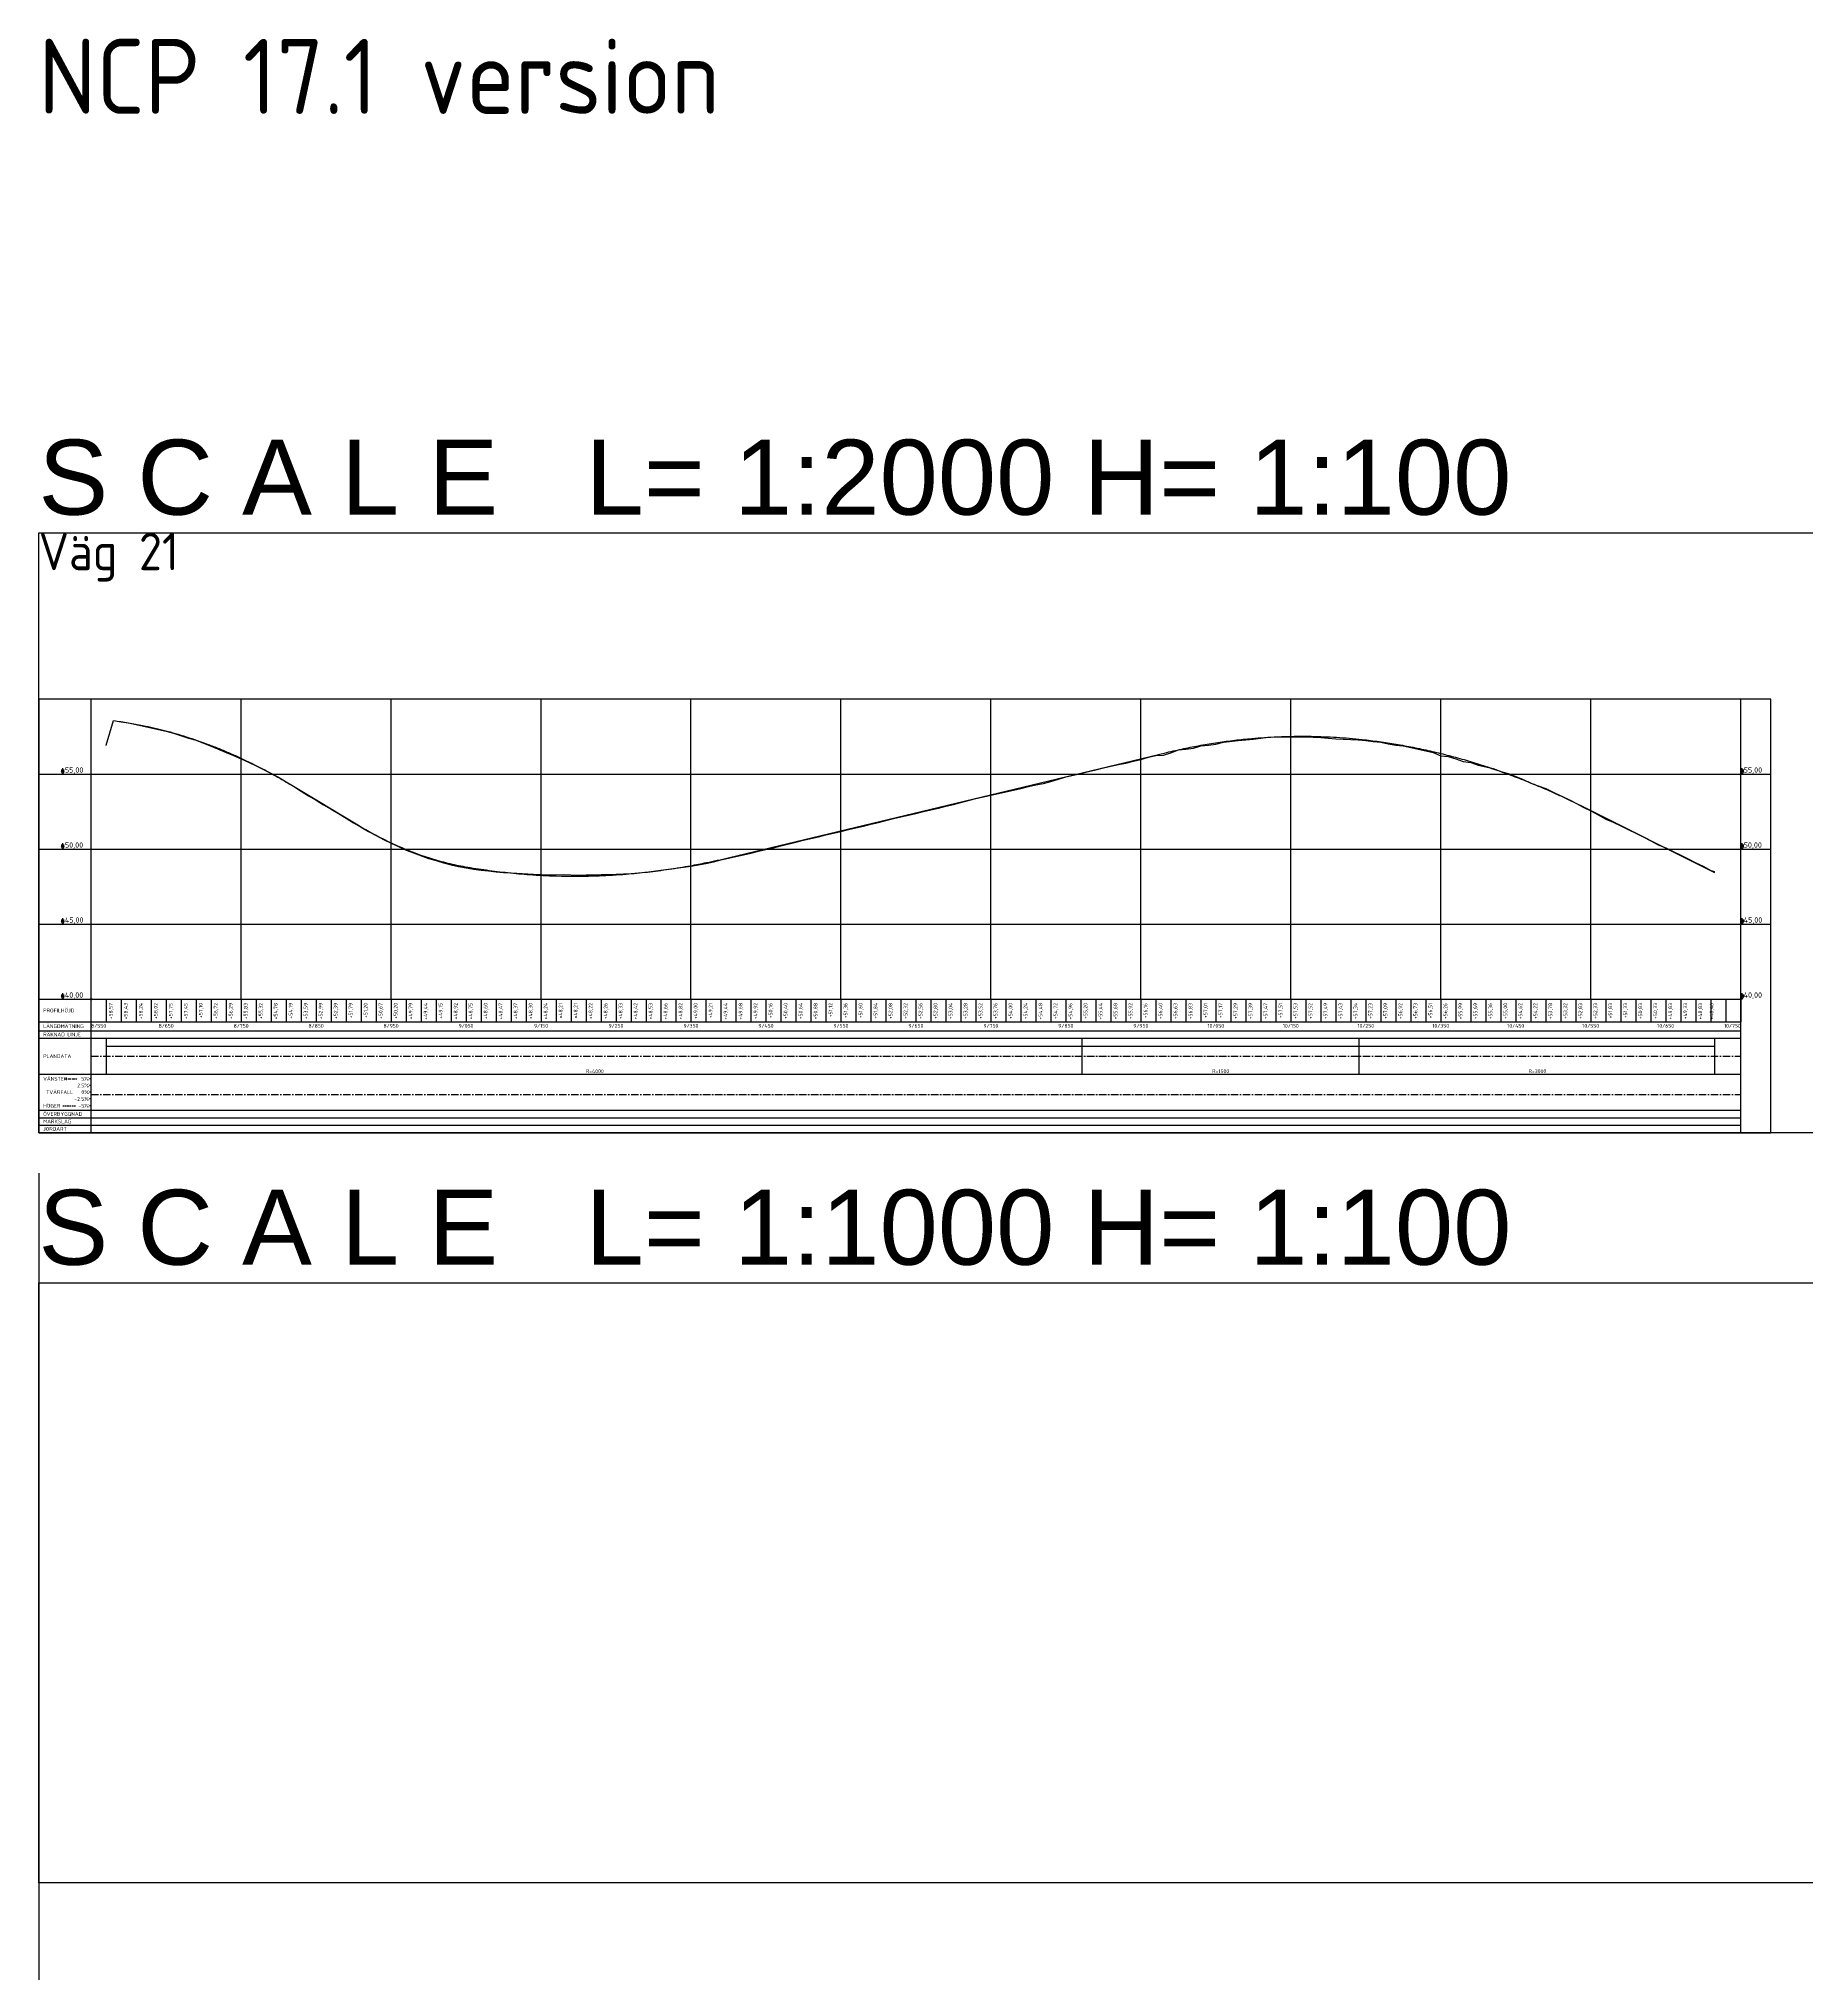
# Model space of a CAD drawing. Header units: metres. Extents: x 166122 to 177816, y 6220705 to 6231023.
# Drawn here: x 170892 to 173250, y 6228443 to 6231023 of the extents above; entities that cross this region are included whole.
import ezdxf
from ezdxf.enums import TextEntityAlignment as Align

# ---------------------------------------------------------------- set-up
doc = ezdxf.new("R2010")
doc.units = ezdxf.units.M
for name, pattern in [('CENTER', [16, 10, -2, 2, -2]), ('DASHED_2', [3, 2, -1]), ('DIVIDE', [10, 4, -2, 0, -2, 0, -2])]:
    doc.linetypes.add(name, pattern=pattern)
doc.layers.get('Defpoints').update_dxf_attribs({"color": 5})
doc.layers.add('_NovapointLsNode', color=7, linetype='Continuous', plot=False)
for name, color, linetype in [('M-36-Formular', 8, 'Continuous'), ('M-36-Formular_CL', 1, 'CENTER'), ('M-36-Formular_Linje', 3, 'Continuous'), ('M-36-Formular_Text', 1, 'Continuous'), ('M-36-Plandata_CL', 3, 'Continuous'), ('M-36-Ram', 7, 'Continuous'), ('M-36-Skevning_H', 3, 'DIVIDE'), ('M-36-Skevning_V', 1, 'DASHED_2'), ('M-36-text', 1, 'Continuous'), ('M-36-Vertikalgeometri', 6, 'Continuous'), ('M-36_Skikt999', 4, 'Continuous')]:
    doc.layers.add(name, color=color, linetype=linetype)
doc.styles.add('ISO-Anno-50', font='iso.shx', dxfattribs={"height": 5})
doc.styles.add('P_ISO_25', font='iso.shx', dxfattribs={"height": 4})

msp = doc.modelspace()

# ---------------------------------------------------------------- linework, layer by layer
at = {"layer": '_NovapointLsNode'}
msp.add_circle((170962, 6229742.2), 1, dxfattribs=at)
at = {"layer": 'Defpoints'}
msp.add_line((170892, 6229510.4), (170892, 6226926.4), dxfattribs=at)
for points in [[(170892, 6230364.2), (177002, 6230364.2), (177002, 6229564.2), (170892, 6229564.2)], [(170892, 6229364.2), (177002, 6229364.2), (177002, 6228564.2), (170892, 6228564.2)]]:
    msp.add_lwpolyline(points, close=True, dxfattribs=at)
at = {"layer": 'M-36-Formular'}
for p, q in [((170962, 6229742.2), (170962, 6230142.2)), ((170962, 6229564.2), (170962, 6230142.2)), ((171162, 6229742.2), (171162, 6230142.2)), ((171362, 6229742.2), (171362, 6230142.2)), ((171562, 6229742.2), (171562, 6230142.2)), ((171762, 6229742.2), (171762, 6230142.2)), ((171962, 6229742.2), (171962, 6230142.2)), ((172162, 6229742.2), (172162, 6230142.2)), ((172362, 6229742.2), (172362, 6230142.2)), ((172562, 6229742.2), (172562, 6230142.2)), ((172762, 6229742.2), (172762, 6230142.2)), ((172962, 6229742.2), (172962, 6230142.2)), ((173162, 6229742.2), (173162, 6230142.2)), ((173162, 6229564.2), (173162, 6230142.2)), ((170892, 6230042.2), (173202, 6230042.2)), ((170892, 6229942.2), (173202, 6229942.2)), ((170892, 6229842.2), (173202, 6229842.2)), ((170892, 6229742.2), (173162, 6229742.2)), ((170982, 6229742.2), (170982, 6229712.2)), ((171002, 6229742.2), (171002, 6229712.2)), ((171022, 6229742.2), (171022, 6229712.2)), ((171042, 6229742.2), (171042, 6229712.2)), ((171062, 6229742.2), (171062, 6229712.2)), ((171082, 6229742.2), (171082, 6229712.2)), ((171102, 6229742.2), (171102, 6229712.2)), ((171122, 6229742.2), (171122, 6229712.2)), ((171142, 6229742.2), (171142, 6229712.2)), ((171162, 6229742.2), (171162, 6229712.2)), ((171182, 6229742.2), (171182, 6229712.2)), ((171202, 6229742.2), (171202, 6229712.2)), ((171222, 6229742.2), (171222, 6229712.2)), ((171242, 6229742.2), (171242, 6229712.2)), ((171262, 6229742.2), (171262, 6229712.2)), ((171282, 6229742.2), (171282, 6229712.2)), ((171302, 6229742.2), (171302, 6229712.2)), ((171322, 6229742.2), (171322, 6229712.2)), ((171342, 6229742.2), (171342, 6229712.2)), ((171362, 6229742.2), (171362, 6229712.2)), ((171382, 6229742.2), (171382, 6229712.2)), ((171402, 6229742.2), (171402, 6229712.2)), ((171422, 6229742.2), (171422, 6229712.2)), ((171442, 6229742.2), (171442, 6229712.2)), ((171462, 6229742.2), (171462, 6229712.2)), ((171482, 6229742.2), (171482, 6229712.2)), ((171502, 6229742.2), (171502, 6229712.2)), ((171522, 6229742.2), (171522, 6229712.2)), ((171542, 6229742.2), (171542, 6229712.2)), ((171562, 6229742.2), (171562, 6229712.2)), ((171582, 6229742.2), (171582, 6229712.2)), ((171602, 6229742.2), (171602, 6229712.2)), ((171622, 6229742.2), (171622, 6229712.2)), ((171642, 6229742.2), (171642, 6229712.2)), ((171662, 6229742.2), (171662, 6229712.2)), ((171682, 6229742.2), (171682, 6229712.2)), ((171702, 6229742.2), (171702, 6229712.2)), ((171722, 6229742.2), (171722, 6229712.2)), ((171742, 6229742.2), (171742, 6229712.2)), ((171762, 6229742.2), (171762, 6229712.2)), ((171782, 6229742.2), (171782, 6229712.2)), ((171802, 6229742.2), (171802, 6229712.2)), ((171822, 6229742.2), (171822, 6229712.2)), ((171842, 6229742.2), (171842, 6229712.2)), ((171862, 6229742.2), (171862, 6229712.2)), ((171882, 6229742.2), (171882, 6229712.2)), ((171902, 6229742.2), (171902, 6229712.2)), ((171922, 6229742.2), (171922, 6229712.2)), ((171942, 6229742.2), (171942, 6229712.2)), ((171962, 6229742.2), (171962, 6229712.2)), ((171982, 6229742.2), (171982, 6229712.2)), ((172002, 6229742.2), (172002, 6229712.2)), ((172022, 6229742.2), (172022, 6229712.2)), ((172042, 6229742.2), (172042, 6229712.2)), ((172062, 6229742.2), (172062, 6229712.2)), ((172082, 6229742.2), (172082, 6229712.2)), ((172102, 6229742.2), (172102, 6229712.2)), ((172122, 6229742.2), (172122, 6229712.2)), ((172142, 6229742.2), (172142, 6229712.2)), ((172162, 6229742.2), (172162, 6229712.2)), ((172182, 6229742.2), (172182, 6229712.2)), ((172202, 6229742.2), (172202, 6229712.2)), ((172222, 6229742.2), (172222, 6229712.2)), ((172242, 6229742.2), (172242, 6229712.2)), ((172262, 6229742.2), (172262, 6229712.2)), ((172282, 6229742.2), (172282, 6229712.2)), ((172302, 6229742.2), (172302, 6229712.2)), ((172322, 6229742.2), (172322, 6229712.2)), ((172342, 6229742.2), (172342, 6229712.2)), ((172362, 6229742.2), (172362, 6229712.2)), ((172382, 6229742.2), (172382, 6229712.2)), ((172402, 6229742.2), (172402, 6229712.2)), ((172422, 6229742.2), (172422, 6229712.2)), ((172442, 6229742.2), (172442, 6229712.2)), ((172462, 6229742.2), (172462, 6229712.2)), ((172482, 6229742.2), (172482, 6229712.2)), ((172502, 6229742.2), (172502, 6229712.2)), ((172522, 6229742.2), (172522, 6229712.2)), ((172542, 6229742.2), (172542, 6229712.2)), ((172562, 6229742.2), (172562, 6229712.2)), ((172582, 6229742.2), (172582, 6229712.2)), ((172602, 6229742.2), (172602, 6229712.2)), ((172622, 6229742.2), (172622, 6229712.2)), ((172642, 6229742.2), (172642, 6229712.2)), ((172662, 6229742.2), (172662, 6229712.2)), ((172682, 6229742.2), (172682, 6229712.2)), ((172702, 6229742.2), (172702, 6229712.2)), ((172722, 6229742.2), (172722, 6229712.2)), ((172742, 6229742.2), (172742, 6229712.2)), ((172762, 6229742.2), (172762, 6229712.2)), ((172782, 6229742.2), (172782, 6229712.2)), ((172802, 6229742.2), (172802, 6229712.2)), ((172822, 6229742.2), (172822, 6229712.2)), ((172842, 6229742.2), (172842, 6229712.2)), ((172862, 6229742.2), (172862, 6229712.2)), ((172882, 6229742.2), (172882, 6229712.2)), ((172902, 6229742.2), (172902, 6229712.2)), ((172922, 6229742.2), (172922, 6229712.2)), ((172942, 6229742.2), (172942, 6229712.2)), ((172962, 6229742.2), (172962, 6229712.2)), ((172982, 6229742.2), (172982, 6229712.2)), ((173002, 6229742.2), (173002, 6229712.2)), ((173022, 6229742.2), (173022, 6229712.2)), ((173042, 6229742.2), (173042, 6229712.2)), ((173062, 6229742.2), (173062, 6229712.2)), ((173082, 6229742.2), (173082, 6229712.2)), ((173102, 6229742.2), (173102, 6229712.2)), ((173122, 6229742.2), (173122, 6229712.2)), ((173142, 6229742.2), (173142, 6229712.2)), ((173162, 6229742.2), (173162, 6229712.2)), ((170892, 6229712.2), (173162, 6229712.2)), ((170892, 6229700.2), (173162, 6229700.2)), ((170892, 6229690.2), (173162, 6229690.2)), ((170892, 6229642.2), (173162, 6229642.2)), ((170892, 6229594.2), (173162, 6229594.2)), ((170892, 6229584.2), (173162, 6229584.2)), ((170892, 6229574.2), (173162, 6229574.2))]:
    msp.add_line(p, q, dxfattribs=at)
at = {"layer": 'M-36-Formular_CL'}
for p, q in [((170962, 6229666.2), (173162, 6229666.2)), ((170962, 6229636.2), (170960, 6229636.2)), ((170962, 6229627.2), (170960, 6229627.2)), ((170962, 6229618.2), (170960, 6229618.2)), ((170962, 6229609.2), (170960, 6229609.2)), ((170962, 6229615.2), (173162, 6229615.2)), ((170962, 6229600.2), (170960, 6229600.2))]:
    msp.add_line(p, q, dxfattribs=at)
at = {"layer": 'M-36-Formular_Linje'}
for p, q in [((170982, 6229690.2), (170982, 6229642.2)), ((172283.1, 6229690.2), (172283.1, 6229642.2)), ((172652.6, 6229690.2), (172652.6, 6229642.2)), ((173127.1, 6229690.2), (173127.1, 6229642.2))]:
    msp.add_line(p, q, dxfattribs=at)
at = {"layer": 'M-36-Formular_Text'}
for p, q in [((170922, 6230048.2), (170926, 6230048.2)), ((170924, 6230046.2), (170924, 6230050.2)), ((173162, 6230048.2), (173166, 6230048.2)), ((173164, 6230046.2), (173164, 6230050.2)), ((170922, 6230046.2), (170926, 6230046.2)), ((170922, 6230046.2), (170924, 6230042.2)), ((170924, 6230042.2), (170926, 6230046.2)), ((173162, 6230046.2), (173166, 6230046.2)), ((173162, 6230046.2), (173164, 6230042.2)), ((173164, 6230042.2), (173166, 6230046.2)), ((170922, 6229948.2), (170926, 6229948.2)), ((170922, 6229946.2), (170926, 6229946.2)), ((170922, 6229946.2), (170924, 6229942.2)), ((170924, 6229946.2), (170924, 6229950.2)), ((170924, 6229942.2), (170926, 6229946.2)), ((173162, 6229948.2), (173166, 6229948.2)), ((173162, 6229946.2), (173166, 6229946.2)), ((173162, 6229946.2), (173164, 6229942.2)), ((173164, 6229946.2), (173164, 6229950.2)), ((173164, 6229942.2), (173166, 6229946.2)), ((170922, 6229848.2), (170926, 6229848.2)), ((170922, 6229846.2), (170926, 6229846.2)), ((170922, 6229846.2), (170924, 6229842.2)), ((170924, 6229846.2), (170924, 6229850.2)), ((170924, 6229842.2), (170926, 6229846.2)), ((173162, 6229848.2), (173166, 6229848.2)), ((173162, 6229846.2), (173166, 6229846.2)), ((173162, 6229846.2), (173164, 6229842.2)), ((173164, 6229846.2), (173164, 6229850.2)), ((173164, 6229842.2), (173166, 6229846.2)), ((170922, 6229748.2), (170926, 6229748.2)), ((170922, 6229746.2), (170926, 6229746.2)), ((170922, 6229746.2), (170924, 6229742.2)), ((170924, 6229746.2), (170924, 6229750.2)), ((170924, 6229742.2), (170926, 6229746.2)), ((173162, 6229748.2), (173166, 6229748.2)), ((173162, 6229746.2), (173166, 6229746.2)), ((173162, 6229746.2), (173164, 6229742.2)), ((173164, 6229746.2), (173164, 6229750.2)), ((173164, 6229742.2), (173166, 6229746.2))]:
    msp.add_line(p, q, dxfattribs=at)
at = {"layer": 'M-36-Plandata_CL'}
msp.add_lwpolyline([(170982, 6229679.8), (172283.1, 6229679.8), (172283.1, 6229679.8), (172652.6, 6229679.8), (172652.6, 6229679.8), (173127.1, 6229679.8)], dxfattribs=at)
at = {"layer": 'M-36-Ram'}
msp.add_lwpolyline([(170892, 6229564.2), (173202, 6229564.2), (173202, 6230142.2), (170892, 6230142.2)], close=True, dxfattribs=at)
at = {"layer": 'M-36-Skevning_H'}
msp.add_line((170926, 6229636.2), (170946, 6229636.2), dxfattribs=at)
at = {"layer": 'M-36-Skevning_V'}
msp.add_line((170924, 6229600.2), (170942, 6229600.2), dxfattribs=at)
at = {"layer": 'M-36-Vertikalgeometri'}
msp.add_lwpolyline([(170992, 6230113.6, -0.0094), (171011.4, 6230110.8, -0.009229), (171030.8, 6230107.2, -0.006788), (171045.3, 6230104.1, -0.006659), (171059.9, 6230100.5, -0.00652), (171074.4, 6230096.5, -0.00637), (171088.9, 6230092.1, -0.006212), (171103.5, 6230087.2, -0.006046), (171118, 6230082, -0.005875), (171132.6, 6230076.3, -0.0057), (171147.1, 6230070.2, -0.005522), (171161.6, 6230063.6, -0.005341), (171176.2, 6230056.7, -0.00516), (171190.7, 6230049.3, -0.004979), (171205.3, 6230041.5, -0.0048), (171219.8, 6230033.2, -0.003101), (171229.5, 6230027.5), (171319.7, 6229973.4, 0.0042), (171328.4, 6229968.3, 0.004344), (171337, 6229963.5, 0.004489), (171345.6, 6229958.9, 0.006213), (171357.1, 6229953.1, 0.006474), (171368.6, 6229947.7, 0.006732), (171380.1, 6229942.7, 0.006985), (171391.6, 6229938.1, 0.007232), (171403.1, 6229933.9, 0.00747), (171414.6, 6229930.1, 0.007694), (171426.1, 6229926.7, 0.007904), (171437.6, 6229923.7, 0.008094), (171449.1, 6229921.1, 0.008264), (171460.6, 6229918.9), (171460.6, 6229918.9, 0.008125), (171489.3, 6229914.5, 0.008238), (171517.9, 6229911, 0.008325), (171546.6, 6229908.4, 0.010488), (171582.3, 6229906.6, 0.016844), (171639.6, 6229906.9, 0.010474), (171675.4, 6229909, 0.008306), (171704.1, 6229911.8, 0.008212), (171732.7, 6229915.5, 0.008094), (171761.3, 6229920.2, 0.005978), (171782.8, 6229924.4, 0.007853), (171811.4, 6229930.7), (172396.7, 6230071.2, -0.007012), (172419.3, 6230076.3, -0.007141), (172441.9, 6230080.7, -0.007254), (172464.6, 6230084.4, -0.00735), (172487.2, 6230087.5, -0.007429), (172509.9, 6230089.8, -0.01125), (172543.9, 6230092.1, -0.015094), (172589.2, 6230092.7, -0.011298), (172623.1, 6230091.4, -0.011204), (172657.1, 6230088.5, -0.007383), (172679.8, 6230085.7, -0.007294), (172702.4, 6230082.2, -0.007187), (172725, 6230078.1, -0.007065), (172747.7, 6230073.3, -0.006928), (172770.3, 6230067.8, -0.006778), (172793, 6230061.6, -0.006617), (172815.6, 6230054.7, -0.006447), (172838.3, 6230047.1, -0.006268), (172860.9, 6230038.9, -0.006083), (172883.6, 6230030, -0.005894), (172906.2, 6230020.4, -0.005701), (172928.9, 6230010.1, -0.005506), (172951.5, 6229999.1), (173127.1, 6229911.3)], format="xyb", dxfattribs=at)
at = {"layer": 'M-36_Skikt999', "flags": 128}
msp.add_lwpolyline([(170982, 6230080.6), (170982, 6230080.7), (170992, 6230113.6), (171002, 6230112.1), (171012, 6230110.5), (171022, 6230108.6), (171032, 6230106.4), (171042, 6230104.1), (171052, 6230101.7), (171062, 6230099.4), (171072, 6230096.7), (171092, 6230090.4), (171102, 6230087.5), (171112, 6230083.7), (171122, 6230079.7), (171142, 6230071.3), (171152, 6230067), (171162, 6230062.9), (171172, 6230058.2), (171182, 6230053.3), (171192, 6230048.3), (171202, 6230043.3), (171212, 6230038.1), (171222, 6230032.2), (171232, 6230026.1), (171242, 6230019.7), (171252, 6230013.5), (171262, 6230007.5), (171272, 6230001.4), (171282, 6229995.5), (171292, 6229989.6), (171302, 6229983.6), (171312, 6229977.5), (171322, 6229971.7), (171332, 6229965.8), (171342, 6229960.4), (171352, 6229955.2), (171362, 6229950.4), (171372, 6229945.7), (171382, 6229941.1), (171392, 6229937.3), (171412, 6229930), (171422, 6229927.2), (171432, 6229923.9), (171442, 6229921.5), (171452, 6229919.3), (171462, 6229917.3), (171472, 6229915.6), (171482, 6229914.2), (171492, 6229913.2), (171502, 6229912.2), (171512, 6229911.3), (171522, 6229910.7), (171552, 6229909), (171562, 6229908.4), (171572, 6229908.2), (171582, 6229908.2), (171592, 6229908.3), (171612, 6229907.8), (171622, 6229907.9), (171632, 6229908.2), (171642, 6229908.5), (171652, 6229908.7), (171662, 6229909), (171672, 6229909.4), (171682, 6229910), (171692, 6229910.7), (171702, 6229911.6), (171712, 6229912.9), (171722, 6229914.3), (171732, 6229915.7), (171742, 6229917.1), (171752, 6229918.4), (171762, 6229919.8), (171772, 6229921.4), (171782, 6229923.2), (171792, 6229925.5), (171802, 6229928), (171812, 6229930.3), (171822, 6229932.6), (171832, 6229934.9), (171842, 6229937.1), (171852, 6229939.4), (171862, 6229941.7), (171872, 6229944.1), (171882, 6229946.6), (171902, 6229951.7), (171912, 6229954.1), (171922, 6229956.4), (171932, 6229958.7), (171942, 6229961.2), (171952, 6229963.6), (171962, 6229965.9), (171972, 6229968.4), (171982, 6229970.8), (171992, 6229973.1), (172002, 6229975.5), (172012, 6229978), (172022, 6229980.5), (172032, 6229983.1), (172042, 6229985.4), (172052, 6229987.7), (172062, 6229990), (172072, 6229992.4), (172082, 6229994.8), (172092, 6229997.1), (172102, 6229999.4), (172112, 6230001.9), (172122, 6230004.5), (172142, 6230009.6), (172152, 6230011.9), (172162, 6230014.2), (172172, 6230016.5), (172182, 6230018.8), (172192, 6230021.1), (172202, 6230023.3), (172212, 6230025.6), (172222, 6230028), (172232, 6230029.7), (172242, 6230032.3), (172252, 6230035.8), (172262, 6230038.8), (172272, 6230041.1), (172282, 6230043.2), (172292, 6230045.7), (172302, 6230047.9), (172312, 6230050.5), (172322, 6230052.9), (172332, 6230055), (172342, 6230057), (172352, 6230059.4), (172362, 6230061.8), (172372, 6230065.1), (172382, 6230067.1), (172392, 6230067.6), (172402, 6230070.8), (172412, 6230074.9), (172422, 6230075.6), (172432, 6230077), (172442, 6230080.1), (172452, 6230080.8), (172462, 6230082.3), (172472, 6230084.8), (172492, 6230087.1), (172502, 6230087.9), (172512, 6230088.8), (172522, 6230090.3), (172532, 6230091.4), (172542, 6230091.9), (172552, 6230092.1), (172562, 6230092), (172592, 6230091.4), (172602, 6230091.2), (172612, 6230090.3), (172622, 6230089.2), (172632, 6230088.7), (172642, 6230088.4), (172652, 6230087.9), (172662, 6230087.1), (172672, 6230086), (172682, 6230085.1), (172692, 6230082.7), (172702, 6230081.1), (172712, 6230080), (172722, 6230077.8), (172732, 6230075.6), (172742, 6230073.3), (172752, 6230071.1), (172762, 6230066.5), (172772, 6230065.6), (172782, 6230062.9), (172792, 6230059.1), (172802, 6230057.9), (172812, 6230054.2), (172822, 6230051.9), (172832, 6230049.6), (172842, 6230045.7), (172852, 6230043), (172862, 6230039.3), (172872, 6230035.3), (172882, 6230030.3), (172892, 6230026.8), (172902, 6230023), (172912, 6230018.4), (172922, 6230013.4), (172932, 6230008.6), (172942, 6230003.8), (172952, 6229998.4), (172962, 6229993.3), (172972, 6229988), (172982, 6229982.1), (172992, 6229978.4), (173002, 6229973.5), (173012, 6229968.4), (173022, 6229963.4), (173032, 6229958.5), (173042, 6229953.2), (173052, 6229948.2), (173062, 6229944.1), (173072, 6229939.2), (173082, 6229934.1), (173092, 6229929.4), (173102, 6229923.9), (173112, 6229919.7), (173122, 6229914), (173127.1, 6229912.3)], dxfattribs=at)

# ---------------------------------------------------------------- texts
at = {"style": 'ISO-Anno-50'}
msp.add_text('NCP 17.1 version', height=100, dxfattribs=at).set_placement((170891.6, 6230922.5))
at = {"layer": 'Defpoints', "style": 'ISO-Anno-50'}
msp.add_text('Väg 21', height=50, dxfattribs=at).set_placement((170892, 6230364.2), align=Align.TOP_LEFT)
at = {"layer": 'Defpoints', "color": 7, "char_height": 100, "width": 2320.587, "attachment_point": 1, "style": 'ISO-Anno-50'}
for s, insert in [('{\\fArial|b0|i0|c0|p34;S C A L E   L= 1:2000 H= 1:100}', (170891.6, 6230488.2)), ('{\\fArial|b0|i0|c0|p34;S C A L E   L= 1:1000 H= 1:100}', (170891.6, 6229488.2))]:
    msp.add_mtext(s, dxfattribs=dict(at, insert=insert))
at = {"layer": 'M-36-Formular_Text', "style": 'P_ISO_25'}
for s, p in [('55,00', (170927, 6230042.2)), ('55,00', (173166, 6230042.2)), ('50,00', (170927, 6229942.2)), ('50,00', (173166, 6229942.2)), ('45,00', (170927, 6229842.2)), ('45,00', (173166, 6229842.2)), ('40,00', (170927, 6229742.2)), ('40,00', (173166, 6229742.2))]:
    msp.add_text(s, height=7, dxfattribs=at).set_placement(p, align=Align.BOTTOM_LEFT)
for s, p in [('RÄKNAD LINJE', (170898, 6229695.2)), ('PLANDATA', (170898, 6229666.2)), ('VÄNSTER', (170898, 6229636.2)), ('TVÄRFALL', (170902, 6229618.2)), ('HÖGER', (170898, 6229600.2)), ('ÖVERBYGGNAD', (170898, 6229589.2)), ('JORDART', (170898, 6229569.2)), ('MARKSLAG', (170898, 6229579.2))]:
    msp.add_text(s, height=5, dxfattribs=at).set_placement(p, align=Align.MIDDLE_LEFT)
for s, p in [('5%', (170959, 6229636.2)), ('-2.5%', (170959, 6229609.2)), ('2.5%', (170959, 6229627.2)), ('0%', (170959, 6229618.2)), ('-5%', (170959, 6229600.2))]:
    msp.add_text(s, height=5, dxfattribs=at).set_placement(p, align=Align.MIDDLE_RIGHT)
at = {"layer": 'M-36-text', "style": 'P_ISO_25'}
for s, p in [('PROFILHÖJD', (170898, 6229727.2)), ('LÄNGDMÄTNING', (170898, 6229706.2))]:
    msp.add_text(s, height=5, dxfattribs=at).set_placement(p, align=Align.MIDDLE_LEFT)
for s, p in [('+58,57', (170990.6, 6229737.2)), ('+58,43', (171010.6, 6229737.2)), ('+58,24', (171030.6, 6229737.2)), ('+58,02', (171050.6, 6229737.2)), ('+57,75', (171070.6, 6229737.2)), ('+57,45', (171090.6, 6229737.2)), ('+57,10', (171110.6, 6229737.2)), ('+56,72', (171130.6, 6229737.2)), ('+56,29', (171150.6, 6229737.2)), ('+55,83', (171170.6, 6229737.2)), ('+55,32', (171190.6, 6229737.2)), ('+54,78', (171210.6, 6229737.2)), ('+54,19', (171230.6, 6229737.2)), ('+53,59', (171250.6, 6229737.2)), ('+52,99', (171270.6, 6229737.2)), ('+52,39', (171290.6, 6229737.2)), ('+51,79', (171310.6, 6229737.2)), ('+51,20', (171330.6, 6229737.2)), ('+50,67', (171350.6, 6229737.2)), ('+50,20', (171370.6, 6229737.2)), ('+49,79', (171390.6, 6229737.2)), ('+49,44', (171410.6, 6229737.2)), ('+49,15', (171430.6, 6229737.2)), ('+48,92', (171450.6, 6229737.2)), ('+48,75', (171470.6, 6229737.2)), ('+48,60', (171490.6, 6229737.2)), ('+48,47', (171510.6, 6229737.2)), ('+48,37', (171530.6, 6229737.2)), ('+48,30', (171550.6, 6229737.2)), ('+48,24', (171570.6, 6229737.2)), ('+48,21', (171590.6, 6229737.2)), ('+48,21', (171610.6, 6229737.2)), ('+48,22', (171630.6, 6229737.2)), ('+48,26', (171650.6, 6229737.2)), ('+48,33', (171670.6, 6229737.2)), ('+48,42', (171690.6, 6229737.2)), ('+48,53', (171710.6, 6229737.2)), ('+48,66', (171730.6, 6229737.2)), ('+48,82', (171750.6, 6229737.2)), ('+49,00', (171770.6, 6229737.2)), ('+49,21', (171790.6, 6229737.2)), ('+49,44', (171810.6, 6229737.2)), ('+49,68', (171830.6, 6229737.2)), ('+49,92', (171850.6, 6229737.2)), ('+50,16', (171870.6, 6229737.2)), ('+50,40', (171890.6, 6229737.2)), ('+50,64', (171910.6, 6229737.2)), ('+50,88', (171930.6, 6229737.2)), ('+51,12', (171950.6, 6229737.2)), ('+51,36', (171970.6, 6229737.2)), ('+51,60', (171990.6, 6229737.2)), ('+51,84', (172010.6, 6229737.2)), ('+52,08', (172030.6, 6229737.2)), ('+52,32', (172050.6, 6229737.2)), ('+52,56', (172070.6, 6229737.2)), ('+52,80', (172090.6, 6229737.2)), ('+53,04', (172110.6, 6229737.2)), ('+53,28', (172130.6, 6229737.2)), ('+53,52', (172150.6, 6229737.2)), ('+53,76', (172170.6, 6229737.2)), ('+54,00', (172190.6, 6229737.2)), ('+54,24', (172210.6, 6229737.2)), ('+54,48', (172230.6, 6229737.2)), ('+54,72', (172250.6, 6229737.2)), ('+54,96', (172270.6, 6229737.2)), ('+55,20', (172290.6, 6229737.2)), ('+55,44', (172310.6, 6229737.2)), ('+55,68', (172330.6, 6229737.2)), ('+55,92', (172350.6, 6229737.2)), ('+56,16', (172370.6, 6229737.2)), ('+56,40', (172390.6, 6229737.2)), ('+56,63', (172410.6, 6229737.2)), ('+56,83', (172430.6, 6229737.2)), ('+57,01', (172450.6, 6229737.2)), ('+57,17', (172470.6, 6229737.2)), ('+57,29', (172490.6, 6229737.2)), ('+57,39', (172510.6, 6229737.2)), ('+57,47', (172530.6, 6229737.2)), ('+57,51', (172550.6, 6229737.2)), ('+57,53', (172570.6, 6229737.2)), ('+57,52', (172590.6, 6229737.2)), ('+57,49', (172610.6, 6229737.2)), ('+57,43', (172630.6, 6229737.2)), ('+57,34', (172650.6, 6229737.2)), ('+57,23', (172670.6, 6229737.2)), ('+57,09', (172690.6, 6229737.2)), ('+56,92', (172710.6, 6229737.2)), ('+56,73', (172730.6, 6229737.2)), ('+56,51', (172750.6, 6229737.2)), ('+56,26', (172770.6, 6229737.2)), ('+55,99', (172790.6, 6229737.2)), ('+55,69', (172810.6, 6229737.2)), ('+55,36', (172830.6, 6229737.2)), ('+55,00', (172850.6, 6229737.2)), ('+54,62', (172870.6, 6229737.2)), ('+54,22', (172890.6, 6229737.2)), ('+53,78', (172910.6, 6229737.2)), ('+53,32', (172930.6, 6229737.2)), ('+52,83', (172950.6, 6229737.2)), ('+52,33', (172970.6, 6229737.2)), ('+51,83', (172990.6, 6229737.2)), ('+51,33', (173010.6, 6229737.2)), ('+50,83', (173030.6, 6229737.2)), ('+50,33', (173050.6, 6229737.2)), ('+49,83', (173070.6, 6229737.2)), ('+49,33', (173090.6, 6229737.2)), ('+48,83', (173110.6, 6229737.2)), ('+48,46', (173125.7, 6229737.2))]:
    msp.add_text(s, height=5, rotation=90.0117, dxfattribs=at).set_placement(p, align=Align.RIGHT)
for s, p in [('8/550', (170972, 6229704.2)), ('8/650', (171062, 6229704.2)), ('8/750', (171162, 6229704.2)), ('8/850', (171262, 6229704.2)), ('8/950', (171362, 6229704.2)), ('9/050', (171462, 6229704.2)), ('9/150', (171562, 6229704.2)), ('9/250', (171662, 6229704.2)), ('9/350', (171762, 6229704.2)), ('9/450', (171862, 6229704.2)), ('9/550', (171962, 6229704.2)), ('9/650', (172062, 6229704.2)), ('9/750', (172162, 6229704.2)), ('9/850', (172262, 6229704.2)), ('9/950', (172362, 6229704.2)), ('10/050', (172462, 6229704.2)), ('10/150', (172562, 6229704.2)), ('10/250', (172662, 6229704.2)), ('10/350', (172762, 6229704.2)), ('10/450', (172862, 6229704.2)), ('10/550', (172962, 6229704.2)), ('10/650', (173062, 6229704.2)), ('10/750', (173151, 6229704.2))]:
    msp.add_text(s, height=5, dxfattribs=at).set_placement(p, align=Align.CENTER)
for s, p in [('R=4000', (171621.7, 6229643.7)), ('R=1500', (172457, 6229643.7)), ('R=3000', (172879, 6229643.7))]:
    msp.add_text(s, height=5, dxfattribs=at).set_placement(p)

doc.saveas('drawing.dxf')
